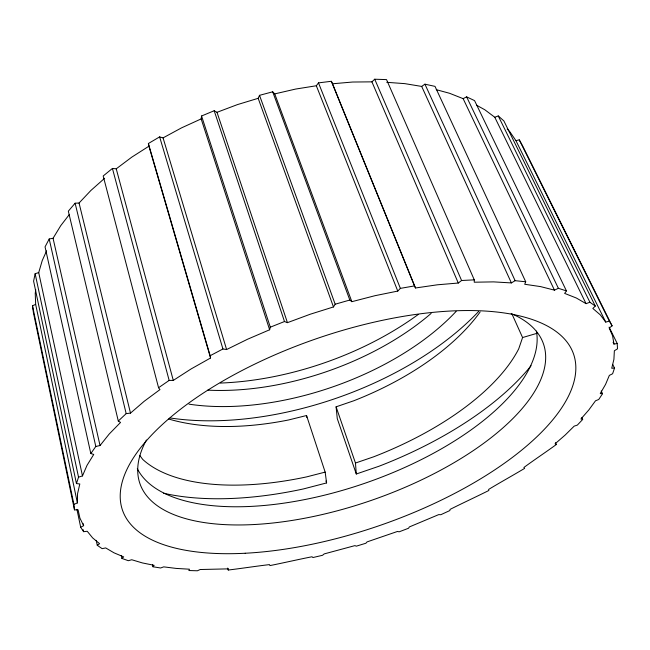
<?xml version="1.0" encoding="UTF-8"?>
<svg xmlns="http://www.w3.org/2000/svg" width="650" height="650" viewBox="0 0 650 650"><rect width="100%" height="100%" fill="white"/><g stroke="black" fill="none" stroke-linecap="round" stroke-linejoin="round"><path stroke-width="0.97" d="M228.256 570.026L228.304 568.864L200.176 569.522L197.389 570.781L188.874 570.529L189.459 569.205L176.183 568.417L163.719 566.865L160.607 567.994L152.977 566.767L154.131 565.313L142.399 562.933L131.739 559.747L128.351 560.706L121.932 558.439L123.671 556.887L114.01 552.817L105.698 547.934L102.123 548.649L97.264 545.293L99.621 543.701L92.617 537.883L87.246 531.269L83.59 531.684L80.681 527.239L83.631 525.663L79.909 518.115L78.081 509.827L74.482 509.868L73.905 504.384L77.399 502.921L77.553 493.748L79.812 483.966L76.448 483.576L78.536 477.173L82.477 475.922L86.994 465.384L93.746 454.431L90.821 453.546L95.802 446.477L100.035 445.534L109.184 434.054L120.551 422.419L118.292 421.038L126.181 413.619L130.496 413.108L144.227 401.261L159.973 389.594L158.567 387.733L169.154 380.412L173.29 380.412L191.108 368.932L210.568 357.988L210.161 355.713L222.934 348.977L226.606 349.546L247.593 339.219L269.636 329.769L270.303 327.186L284.489 321.531L287.446 322.66L310.269 314.218L333.466 306.946L258.18 98.312L259.512 95.331L272.683 91.812L274.731 93.892L295.62 89.066L316.331 85.759L318.484 82.875L331.37 81.291L332.516 83.769L352.601 82.03L371.914 81.851L374.725 79.219L386.523 79.601L474.281 279.858L474.24 282.214L493.577 281.881L511.387 282.921L515.125 280.686L525.712 281.775L524.721 284.269L540.524 286.593L554.466 290.152L558.383 288.308L566.442 290.908L564.631 293.402L576.347 298.017L586.048 303.656L589.916 302.242L595.286 306.069L592.841 308.449L600.308 314.868L605.743 322.091L609.367 321.124L612.097 325.853L609.212 328.031L612.56 335.766L613.982 344.069L617.232 343.517L617.5 348.847L614.356 350.764L613.917 359.336L611.723 368.266L614.518 368.103L612.609 373.758L609.351 375.383L605.572 384.377L600.251 393.559L602.534 393.729L598.747 399.482L595.506 400.798L588.867 409.89L580.913 418.998L582.676 419.461L577.322 425.116L574.186 426.132L565.175 435.037L555.059 443.828L556.294 444.535C545.683 452.27 534.714 459.517 523.916 467.464L524.631 468.366C512.769 475.483 500.646 482.17 488.597 489.442L488.816 490.498C476.036 496.884 463.06 502.864 450.101 509.372L449.832 510.559L440.814 514.711L438.726 514.613L409.321 526.955L408.582 528.231L399.173 531.814L397.442 531.472L367.079 541.897L365.893 543.238L356.273 546.179L354.941 545.618L324.188 553.914L322.571 555.287L312.926 557.538L312.016 556.758C297.814 559.561 283.928 562.794 269.945 565.589L269.498 564.606C255.572 566.239 241.954 568.384 228.256 570.026L227.727 568.076M35.742 289.575L35.238 293.394L35.661 304.371L77.399 502.921M269.636 329.769L201.159 118.909L201.557 115.992L214.175 110.744L217.002 112.312L287.446 322.66M46.613 250.827L42.25 260.52L38.716 272.602L35.141 273.707L33.597 281.125L76.448 483.576M512.224 314.543L522.576 337.545L518.733 348.806A209.105 96.679 -19.1 0 1 373.628 456.82L355.469 463.036L356.298 474.004L379.096 466.204A242.255 112.458 -19.1 0 0 531.074 365.731M69.29 214.581L60.775 225.607L53.056 238.274L49.205 238.972L45.053 246.862L90.821 453.546M333.466 306.946L335.173 304.216L349.822 300.032L351.853 301.681L374.985 295.701L397.767 291.078L400.376 288.373L414.497 285.911L415.496 287.983L437.393 284.798L458.291 283.034L461.589 280.499L474.281 279.858M104.617 178.295L90.911 190.45L79.056 203.019L75.116 203.214L68.331 211.161L118.292 421.038M201.159 118.909L181.594 127.839L163.061 137.881L159.624 136.89L148.379 143.52L148.923 146.201L131.82 157.121L116.236 168.821L112.426 168.439L103.188 175.987L158.567 387.733M386.75 82.314L404.836 83.639L421.679 86.426L424.929 84.175L435.012 86.377L525.712 281.775M436.264 89.684L449.54 93.275L463.141 98.654L466.611 96.858L474.557 100.612L566.442 290.908M74.482 509.868L33.369 312.423L32.5 305.776L35.661 304.371M217.002 112.312L237.372 104.626L258.18 98.312M476.499 105.178L484.843 109.777L494.772 117.244L498.257 115.944L503.864 120.9L595.286 306.069M356.298 474.004L337.269 418.608L336.091 406.827L353.771 400.774A202.613 103.675 -19.1 0 0 480.155 311.935M522.576 337.545L537.046 333.304M168.716 419.014A202.613 103.675 -19.1 0 0 288.519 419.981L306.54 415.521L325.162 472.111L326.601 482.926L303.412 488.938A242.255 112.458 -19.1 0 1 163.621 493.236M325.162 472.111L306.711 476.864A209.105 96.679 -19.1 0 1 142.707 459.387L139.856 455.561M507.146 128.936L509.795 131.674L515.938 140.66L519.269 139.856L522.494 145.673L612.097 325.853M519.269 139.856L609.367 321.124M609.115 327.145L617.232 343.517M515.938 140.66L605.743 322.091M613.088 342.257L613.982 344.069M498.257 115.944L589.916 302.242M494.772 117.244L586.048 303.656M612.739 364.463L614.518 368.103M466.611 96.858L558.383 288.308M463.141 98.654L554.466 290.152M601.234 390.991L602.534 393.729M581.831 417.617L582.676 419.461M424.929 84.175L515.125 280.686M421.679 86.426L511.387 282.921M555.474 442.674L556.294 444.535M374.725 79.219L461.589 280.499M371.914 81.851L458.291 283.034M332.516 83.769L415.496 287.983M331.37 81.291L414.497 285.911M318.484 82.875L400.376 288.373M316.331 85.759L397.767 291.078M274.731 93.892L351.853 301.681M272.683 91.812L349.822 300.032M259.512 95.331L335.173 304.216M336.091 406.827L355.469 463.036M214.175 110.744L284.489 321.531M325.975 481.008L326.601 482.926M201.557 115.992L270.303 327.186M163.061 137.881L226.606 349.546M159.624 136.89L222.934 348.977M148.379 143.52L210.161 355.713M148.923 146.201L210.568 357.988M116.236 168.821L173.29 380.412M112.426 168.439L169.154 380.412M79.056 203.019L130.496 413.108M75.116 203.214L126.181 413.619M152.514 564.801L152.977 566.767M53.056 238.274L100.035 445.534M121.266 555.466L121.932 558.439M49.205 238.972L95.802 446.477M38.716 272.602L82.477 475.922M96.208 540.353L97.264 545.293M35.141 273.707L78.536 477.173M83.208 523.681L83.631 525.663M83.168 529.701L83.59 531.684M76.944 509.397L80.681 527.239M32.5 305.776L73.905 504.384M306.54 415.521L306.832 417.462M536.404 331.11A211.502 93.933 -19.1 0 1 365.04 483.202A211.502 93.933 -19.1 0 1 137.304 468.683M478.619 311.488A232.107 123.102 -19.1 0 1 170.138 417.958M511.176 313.56A213.525 91.561 -19.1 0 1 371.832 500.216A213.525 91.561 -19.1 0 1 146.437 440.026M456.194 311.317A200.411 105.901 -19.1 0 1 188.987 404.162M431.153 313.406A198.64 107.648 -19.1 0 1 207.797 390.138M418.308 314.429A217.563 121.282 -19.1 0 1 220.236 383.061M245.188 553.247A238.656 98.613 -19.1 0 0 575.494 362.416A238.656 98.613 -19.1 0 0 223.405 380.713A238.656 98.613 -19.1 0 0 245.188 553.247"/></g></svg>
